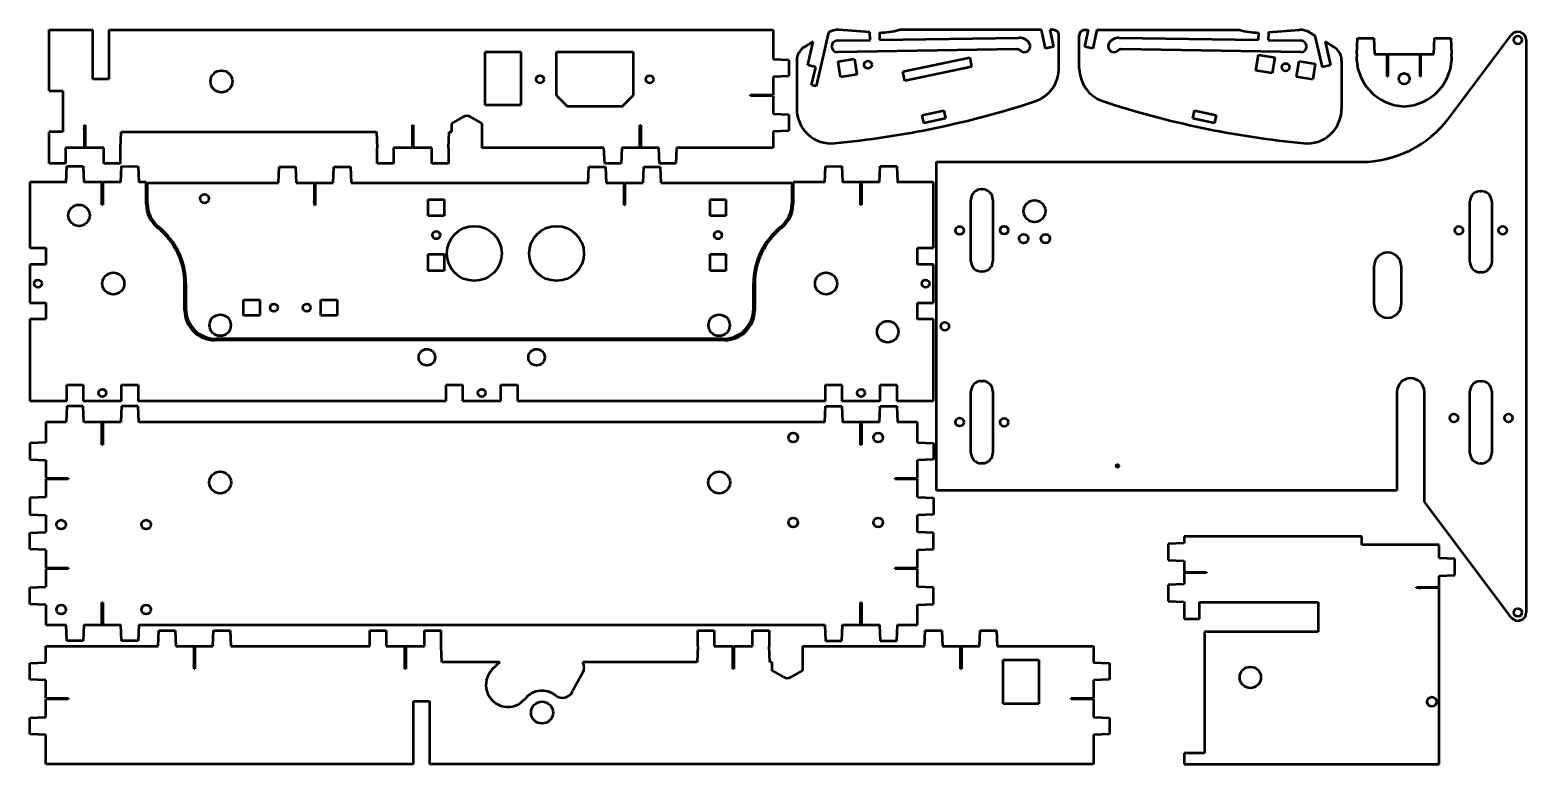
# Model space of a CAD drawing. Header units: millimetres. Extents: x 59 to 791, y 115 to 1159.
# Drawn here: x 63 to 609, y 566 to 834 of the extents above; entities that cross this region are included whole.
import ezdxf

# ---------------------------------------------------------------- set-up
doc = ezdxf.new("R2010")
doc.units = ezdxf.units.MM
doc.layers.add('Visible (ISO)', color=7, linetype='Continuous', lineweight=50)

msp = doc.modelspace()

# ---------------------------------------------------------------- linework, layer by layer
at = {"layer": 'Visible (ISO)'}
for p, q in [((69.81, 834.47), (85.81, 834.47)), ((69.81, 812.27), (69.81, 834.47)), ((85.81, 816.47), (85.81, 834.47)), ((91.61, 834.47), (333.86, 834.47)), ((91.61, 834.47), (91.61, 816.47)), ((333.86, 834.47), (333.86, 823.84)), ((348.52, 830.19), (345.44, 828.35)), ((346.51, 821.57), (348.52, 830.19)), ((354.11, 833.52), (349.54, 813.93)), ((354.29, 833.63), (354.11, 833.52)), ((357.33, 830.57), (369.26, 830.76)), ((369.21, 833.62), (357.81, 834.46)), ((369.26, 830.76), (369.21, 833.62)), ((372.71, 833.46), (372.76, 830.82)), ((372.76, 830.82), (423.58, 831.62)), ((431.82, 834.47), (379.82, 834.47)), ((433.24, 827.72), (431.82, 834.47)), ((434.88, 834.47), (436.17, 828.33)), ((436.17, 834.47), (434.88, 834.47)), ((438.17, 820.42), (438.17, 832.47)), ((445.59, 820.42), (445.59, 832.47)), ((447.59, 828.33), (448.88, 834.47)), ((447.59, 834.47), (448.88, 834.47)), ((451.94, 834.47), (450.52, 827.72)), ((451.94, 834.47), (503.94, 834.47)), ((460.18, 831.62), (511, 830.82)), ((511, 830.82), (511.05, 833.46)), ((514.55, 833.62), (514.5, 830.76)), ((514.5, 830.76), (526.43, 830.57)), ((514.55, 833.62), (525.95, 834.46)), ((529.47, 833.63), (531.66, 832.32)), ((534.33, 820.89), (531.66, 832.32)), ((535.24, 830.19), (537.25, 821.57)), ((535.24, 830.19), (538.32, 828.35)), ((546.76, 825.65), (547.01, 831.45)), ((547.01, 831.45), (553.01, 831.45)), ((553.01, 831.45), (553.26, 825.65)), ((574.9, 825.65), (575.15, 831.45)), ((575.15, 831.45), (581.15, 831.45)), ((580.34, 802.26), (603.15, 832.6)), ((581.15, 831.45), (581.4, 825.65)), ((608.55, 830.8), (608.55, 621.8)), ((228.86, 826.47), (241.86, 826.47)), ((228.86, 806.97), (228.86, 826.47)), ((241.86, 826.47), (241.86, 806.97)), ((254.86, 810.47), (254.86, 826.47)), ((254.86, 826.47), (282.86, 826.47)), ((282.86, 826.47), (282.86, 810.47)), ((422.85, 827.4), (357.4, 826.38)), ((381.22, 819.3), (405.6, 824.42)), ((405.6, 824.42), (406.32, 820.98)), ((436.17, 828.33), (433.24, 827.72)), ((450.52, 827.72), (447.59, 828.33)), ((526.36, 826.38), (460.91, 827.4)), ((510.02, 819.65), (510.93, 825.38)), ((510.93, 825.38), (516.85, 824.44)), ((516.85, 824.44), (515.94, 818.71)), ((553.26, 825.65), (557.92, 825.65)), ((557.92, 817.44), (557.92, 825.65)), ((558.08, 825.65), (558.08, 817.44)), ((558.08, 825.65), (569.92, 825.65)), ((569.92, 817.44), (569.92, 825.65)), ((570.08, 825.65), (570.08, 817.44)), ((570.08, 825.65), (574.9, 825.65)), ((333.86, 823.84), (339.66, 823.59)), ((339.66, 823.59), (339.66, 817.59)), ((342.51, 823.2), (342.51, 805.62)), ((349.42, 820.89), (346.51, 821.57)), ((347.89, 814.32), (349.42, 820.89)), ((357.63, 822.97), (363.55, 823.91)), ((358.53, 817.24), (357.63, 822.97)), ((363.55, 823.91), (364.46, 818.18)), ((381.94, 815.86), (381.22, 819.3)), ((406.32, 820.98), (381.94, 815.86)), ((515.94, 818.71), (510.02, 819.65)), ((524.83, 817.3), (525.74, 823.03)), ((525.74, 823.03), (531.66, 822.09)), ((531.66, 822.09), (530.76, 816.37)), ((537.25, 821.57), (534.33, 820.89)), ((541.25, 823.2), (541.25, 805.62)), ((91.61, 816.47), (85.81, 816.47)), ((339.66, 817.59), (333.86, 817.34)), ((333.86, 817.34), (333.86, 810.74)), ((349.54, 813.93), (347.89, 814.32)), ((364.46, 818.18), (358.53, 817.24)), ((530.76, 816.37), (524.83, 817.3)), ((558.08, 817.44), (557.92, 817.44)), ((570.08, 817.44), (569.92, 817.44)), ((69.81, 812.27), (74.81, 812.27)), ((74.81, 812.27), (74.81, 797.27)), ((254.86, 810.47), (258.86, 806.47)), ((278.86, 806.47), (282.86, 810.47)), ((325.66, 810.44), (325.66, 810.74)), ((325.66, 810.74), (326.66, 810.74)), ((326.66, 810.44), (325.66, 810.44)), ((326.66, 810.74), (326.66, 810.75)), ((326.66, 810.75), (327.16, 810.75)), ((327.16, 810.44), (326.66, 810.44)), ((326.66, 810.44), (326.66, 810.44)), ((327.16, 810.75), (327.16, 810.74)), ((327.16, 810.74), (333.86, 810.74)), ((333.86, 810.44), (327.16, 810.44)), ((327.16, 810.44), (327.16, 810.44)), ((333.86, 810.44), (333.86, 803.84)), ((216.66, 800.27), (220.73, 802.68)), ((223.58, 802.68), (227.66, 800.27)), ((241.86, 806.97), (228.86, 806.97)), ((278.86, 806.47), (258.86, 806.47)), ((333.86, 803.84), (339.66, 803.59)), ((339.66, 803.59), (339.66, 797.59)), ((388.28, 803.39), (396.11, 805.04)), ((388.89, 800.46), (388.28, 803.39)), ((396.11, 805.04), (396.72, 802.1)), ((487.04, 802.1), (487.65, 805.04)), ((487.65, 805.04), (495.48, 803.39)), ((495.48, 803.39), (494.87, 800.46)), ((74.81, 797.27), (69.81, 797.27)), ((69.81, 785.68), (69.81, 797.27)), ((82.65, 798.18), (82.65, 798.68)), ((82.65, 798.68), (82.66, 798.68)), ((82.66, 798.18), (82.65, 798.18)), ((82.66, 799.68), (82.96, 799.68)), ((82.66, 798.68), (82.66, 799.68)), ((82.66, 791.47), (82.66, 798.18)), ((82.96, 799.68), (82.96, 798.68)), ((82.96, 798.68), (82.96, 798.68)), ((82.96, 798.68), (82.96, 798.18)), ((82.96, 798.18), (82.96, 798.18)), ((82.96, 798.18), (82.96, 791.47)), ((95.81, 791.47), (96.06, 797.27)), ((96.06, 797.27), (189.21, 797.27)), ((189.21, 797.27), (189.46, 791.47)), ((202.3, 798.17), (202.3, 798.67)), ((202.3, 798.67), (202.31, 798.67)), ((202.31, 798.17), (202.3, 798.17)), ((202.31, 798.67), (202.31, 799.67)), ((202.31, 799.67), (202.61, 799.67)), ((202.31, 791.47), (202.31, 798.17)), ((202.61, 799.67), (202.61, 798.67)), ((202.61, 798.67), (202.61, 798.67)), ((202.61, 798.67), (202.61, 798.17)), ((202.61, 798.17), (202.61, 798.17)), ((202.61, 798.17), (202.61, 791.47)), ((215.46, 791.47), (215.71, 797.27)), ((215.71, 797.27), (216.66, 797.27)), ((216.66, 797.27), (216.66, 800.27)), ((227.61, 797.27), (227.61, 791.47)), ((227.66, 797.27), (227.61, 797.27)), ((227.66, 800.27), (227.66, 797.27)), ((285.3, 798.18), (285.3, 798.68)), ((285.3, 798.68), (285.31, 798.68)), ((285.31, 798.18), (285.3, 798.18)), ((285.31, 798.68), (285.31, 799.68)), ((285.31, 799.68), (285.61, 799.68)), ((285.31, 791.47), (285.31, 798.18)), ((285.61, 799.68), (285.61, 798.68)), ((285.61, 798.68), (285.61, 798.68)), ((285.61, 798.68), (285.61, 798.18)), ((285.61, 798.18), (285.61, 798.18)), ((285.61, 798.18), (285.61, 791.47)), ((339.66, 797.59), (333.86, 797.34)), ((333.86, 797.34), (333.86, 791.47)), ((396.72, 802.1), (388.89, 800.46)), ((494.87, 800.46), (487.04, 802.1)), ((89.81, 791.47), (75.81, 791.47)), ((75.81, 791.47), (75.81, 785.68)), ((82.96, 791.47), (82.66, 791.47)), ((89.81, 785.68), (89.81, 791.47)), ((95.81, 785.68), (95.81, 791.47)), ((189.46, 791.47), (189.46, 791.47)), ((189.46, 791.47), (189.46, 791.47)), ((189.46, 791.47), (189.46, 791.47)), ((189.46, 785.67), (189.46, 791.47)), ((195.46, 791.47), (195.46, 785.67)), ((202.31, 791.47), (195.46, 791.47)), ((209.46, 791.47), (202.61, 791.47)), ((209.46, 785.67), (209.46, 791.47)), ((215.46, 791.47), (215.46, 791.47)), ((215.46, 791.47), (215.46, 791.47)), ((215.46, 791.47), (215.46, 791.47)), ((215.46, 791.47), (215.46, 785.67)), ((215.46, 791.47), (215.46, 791.47)), ((272.21, 791.47), (227.61, 791.47)), ((272.46, 785.68), (272.21, 791.47)), ((278.71, 791.47), (278.46, 785.68)), ((292.21, 791.47), (278.71, 791.47)), ((285.61, 791.47), (285.31, 791.47)), ((292.46, 785.68), (292.21, 791.47)), ((298.71, 791.47), (298.46, 785.68)), ((333.86, 791.47), (298.71, 791.47)), ((393.55, 666.3), (393.55, 786.3)), ((393.55, 786.3), (548.37, 786.3)), ((75.81, 785.68), (69.81, 785.68)), ((75.99, 778.88), (76.24, 784.68)), ((76.24, 784.68), (82.24, 784.68)), ((82.24, 784.68), (82.49, 778.88)), ((95.81, 785.68), (89.81, 785.68)), ((95.99, 778.88), (96.24, 784.68)), ((96.24, 784.68), (102.24, 784.67)), ((102.24, 784.67), (102.49, 778.88)), ((153.45, 778.68), (153.7, 784.48)), ((153.7, 784.48), (159.71, 784.48)), ((159.71, 784.48), (159.96, 778.68)), ((173.45, 778.68), (173.7, 784.48)), ((173.7, 784.48), (179.71, 784.48)), ((179.71, 784.48), (179.96, 778.68)), ((195.46, 785.67), (189.46, 785.67)), ((215.46, 785.67), (209.46, 785.67)), ((266.46, 778.68), (266.71, 784.48)), ((266.71, 784.48), (272.71, 784.48)), ((278.46, 785.68), (272.46, 785.68)), ((272.71, 784.48), (272.96, 778.68)), ((286.46, 778.68), (286.71, 784.48)), ((286.71, 784.48), (292.71, 784.48)), ((298.46, 785.68), (292.46, 785.68)), ((292.71, 784.48), (292.96, 778.68)), ((352.73, 778.88), (352.98, 784.67)), ((352.98, 784.67), (358.98, 784.68)), ((358.98, 784.68), (359.23, 778.88)), ((372.73, 778.88), (372.98, 784.68)), ((372.98, 784.68), (378.98, 784.68)), ((378.98, 784.68), (379.23, 778.88)), ((76.24, 778.88), (62.81, 778.88)), ((62.81, 778.88), (62.81, 754.87)), ((76.24, 778.88), (75.99, 778.88)), ((89.09, 778.88), (82.49, 778.88)), ((89.09, 772.17), (89.09, 778.88)), ((95.99, 778.88), (89.24, 778.88)), ((89.24, 778.88), (89.39, 778.88)), ((89.39, 778.88), (89.39, 772.17)), ((105.21, 778.88), (102.49, 778.88)), ((105.21, 770.86), (105.21, 778.88)), ((105.71, 771.1), (105.71, 778.68)), ((105.71, 778.68), (153.45, 778.68)), ((159.96, 778.68), (166.56, 778.68)), ((166.56, 771.98), (166.56, 778.68)), ((166.85, 778.68), (166.85, 771.98)), ((166.85, 778.68), (173.45, 778.68)), ((179.96, 778.68), (266.46, 778.68)), ((272.96, 778.68), (279.56, 778.68)), ((279.56, 771.97), (279.56, 778.68)), ((279.86, 778.68), (279.86, 771.97)), ((279.86, 778.68), (286.46, 778.68)), ((292.96, 778.68), (340.71, 778.68)), ((340.71, 778.68), (340.71, 771.1)), ((352.73, 778.88), (341.21, 778.88)), ((341.21, 778.88), (341.21, 770.86)), ((365.98, 778.88), (359.23, 778.88)), ((365.83, 778.88), (365.98, 778.88)), ((365.83, 772.17), (365.83, 778.88)), ((372.73, 778.88), (366.13, 778.88)), ((366.13, 778.88), (366.13, 772.17)), ((379.23, 778.88), (378.98, 778.88)), ((392.41, 778.88), (378.98, 778.88)), ((392.41, 754.87), (392.41, 778.88)), ((409.87, 776.3), (410.23, 776.3)), ((591.85, 775.61), (592.21, 775.61)), ((89.08, 772.17), (89.09, 772.17)), ((89.08, 771.67), (89.08, 772.17)), ((89.09, 771.67), (89.08, 771.67)), ((89.09, 770.67), (89.09, 771.67)), ((89.39, 770.67), (89.09, 770.67)), ((89.39, 772.17), (89.39, 771.67)), ((89.39, 772.17), (89.39, 772.17)), ((89.39, 771.67), (89.39, 770.67)), ((89.39, 771.67), (89.39, 771.67)), ((166.55, 771.48), (166.55, 771.98)), ((166.55, 771.98), (166.56, 771.98)), ((166.56, 771.48), (166.55, 771.48)), ((166.56, 770.48), (166.56, 771.48)), ((166.85, 770.48), (166.56, 770.48)), ((166.85, 771.98), (166.86, 771.98)), ((166.86, 771.48), (166.85, 771.48)), ((166.85, 771.48), (166.85, 770.48)), ((166.86, 771.98), (166.86, 771.48)), ((208.11, 772.56), (213.91, 772.56)), ((208.11, 766.56), (208.11, 772.56)), ((213.91, 772.56), (213.91, 766.56)), ((279.55, 771.47), (279.55, 771.97)), ((279.55, 771.97), (279.56, 771.97)), ((279.56, 771.47), (279.55, 771.47)), ((279.56, 770.47), (279.56, 771.47)), ((279.86, 770.47), (279.56, 770.47)), ((279.86, 771.97), (279.86, 771.97)), ((279.86, 771.97), (279.86, 771.47)), ((279.86, 771.47), (279.86, 771.47)), ((279.86, 771.47), (279.86, 770.47)), ((310.91, 766.56), (310.91, 772.56)), ((310.91, 772.56), (316.71, 772.56)), ((316.71, 772.56), (316.71, 766.56)), ((365.82, 771.67), (365.83, 772.17)), ((365.83, 771.67), (365.82, 771.67)), ((365.83, 772.17), (365.83, 772.17)), ((365.83, 770.67), (365.83, 771.67)), ((366.13, 770.67), (365.83, 770.67)), ((366.13, 772.17), (366.13, 772.17)), ((366.13, 772.17), (366.13, 771.67)), ((366.13, 771.67), (366.13, 770.67)), ((366.13, 771.67), (366.13, 771.67)), ((406.05, 750.11), (406.05, 772.48)), ((414.05, 772.48), (414.05, 750.11)), ((588.05, 749.84), (588.05, 771.79)), ((596.03, 771.79), (596.03, 749.42)), ((213.91, 766.56), (208.11, 766.56)), ((316.71, 766.56), (310.91, 766.56)), ((62.81, 754.87), (68.61, 754.87)), ((68.61, 754.87), (68.61, 748.88)), ((386.61, 748.88), (386.61, 754.87)), ((386.61, 754.87), (392.41, 754.87)), ((62.81, 748.88), (62.81, 734.87)), ((68.61, 748.88), (62.81, 748.88)), ((208.11, 752.56), (213.91, 752.56)), ((208.11, 746.56), (208.11, 752.56)), ((213.91, 752.56), (213.91, 746.56)), ((310.91, 746.56), (310.91, 752.56)), ((310.91, 752.56), (316.71, 752.56)), ((316.71, 752.56), (316.71, 746.56)), ((392.41, 748.88), (386.61, 748.88)), ((392.41, 734.87), (392.41, 748.88)), ((553.15, 734.3), (553.15, 748.3)), ((562.95, 748.3), (562.95, 734.3)), ((213.91, 746.56), (208.11, 746.56)), ((316.71, 746.56), (310.91, 746.56)), ((410.23, 746.29), (409.87, 746.29)), ((592.23, 746.02), (591.87, 746.02)), ((119.21, 732.18), (119.21, 741.88)), ((119.71, 741.88), (119.71, 732.68)), ((326.71, 732.68), (326.71, 741.88)), ((327.21, 741.88), (327.21, 732.18)), ((62.81, 734.87), (68.61, 734.87)), ((68.61, 734.87), (68.61, 728.88)), ((140.73, 730.18), (140.73, 735.97)), ((140.73, 735.97), (146.73, 735.97)), ((146.73, 735.97), (146.73, 730.18)), ((168.88, 730.18), (168.88, 735.97)), ((168.88, 735.97), (174.87, 735.97)), ((174.87, 735.97), (174.87, 730.18)), ((386.61, 734.87), (392.41, 734.87)), ((386.61, 728.88), (386.61, 734.87)), ((62.81, 728.88), (62.81, 699.07)), ((68.61, 728.88), (62.81, 728.88)), ((146.73, 730.18), (140.73, 730.18)), ((174.87, 730.18), (168.88, 730.18)), ((392.41, 728.88), (386.61, 728.88)), ((392.41, 699.07), (392.41, 728.88)), ((316.21, 721.18), (130.21, 721.18)), ((315.71, 721.68), (130.71, 721.68)), ((76.24, 699.07), (76.24, 704.87)), ((76.24, 704.87), (82.24, 704.87)), ((82.24, 704.87), (82.24, 699.07)), ((96.24, 699.07), (96.24, 704.87)), ((96.24, 704.87), (102.24, 704.87)), ((102.24, 704.87), (102.24, 699.07)), ((214.61, 699.07), (214.61, 704.87)), ((214.61, 704.87), (220.61, 704.87)), ((220.61, 704.87), (220.61, 699.07)), ((234.61, 699.07), (234.61, 704.87)), ((234.61, 704.87), (240.61, 704.87)), ((240.61, 704.87), (240.61, 699.07)), ((352.98, 699.07), (352.98, 704.87)), ((352.98, 704.87), (358.98, 704.87)), ((358.98, 704.87), (358.98, 699.07)), ((372.98, 699.07), (372.98, 704.87)), ((372.98, 704.87), (378.98, 704.87)), ((378.98, 704.87), (378.98, 699.07)), ((409.87, 706.3), (410.23, 706.3)), ((591.87, 706.26), (592.23, 706.26)), ((62.81, 699.07), (76.24, 699.07)), ((82.24, 699.07), (96.24, 699.07)), ((102.24, 699.07), (214.61, 699.07)), ((220.61, 699.07), (234.61, 699.07)), ((240.61, 699.07), (352.98, 699.07)), ((358.98, 699.07), (372.98, 699.07)), ((378.98, 699.07), (392.41, 699.07)), ((406.05, 680.11), (406.05, 702.48)), ((414.05, 702.48), (414.05, 680.11)), ((561.45, 702.3), (561.45, 666.3)), ((571.45, 662.16), (571.45, 702.3)), ((588.05, 680.06), (588.05, 702.44)), ((596.05, 702.44), (596.05, 680.06)), ((76.24, 697.07), (75.99, 691.28)), ((82.24, 697.07), (76.24, 697.07)), ((82.49, 691.28), (82.24, 697.07)), ((96.24, 697.07), (95.99, 691.28)), ((102.24, 697.07), (96.24, 697.07)), ((102.49, 691.28), (102.24, 697.07)), ((352.73, 691.28), (352.98, 697.07)), ((352.98, 697.07), (358.98, 697.07)), ((358.98, 697.07), (359.23, 691.28)), ((372.73, 691.28), (372.98, 697.07)), ((372.98, 697.07), (378.98, 697.07)), ((378.98, 697.07), (379.23, 691.28)), ((68.61, 691.28), (68.61, 683.9)), ((75.99, 691.28), (68.61, 691.28)), ((95.99, 691.28), (82.49, 691.28)), ((89.09, 691.28), (89.39, 691.28)), ((89.09, 684.57), (89.09, 691.28)), ((89.39, 691.28), (89.39, 684.57)), ((352.73, 691.28), (102.49, 691.28)), ((372.73, 691.28), (359.23, 691.28)), ((365.83, 684.57), (365.83, 691.28)), ((365.83, 691.28), (366.13, 691.28)), ((366.13, 691.28), (366.13, 684.57)), ((386.61, 691.28), (379.23, 691.28)), ((386.61, 683.9), (386.61, 691.28)), ((68.61, 683.9), (62.81, 683.65)), ((62.81, 683.65), (62.81, 677.64)), ((89.09, 684.07), (89.09, 684.57)), ((89.09, 684.57), (89.09, 684.57)), ((89.09, 683.07), (89.09, 684.07)), ((89.09, 684.07), (89.09, 684.07)), ((89.39, 683.07), (89.09, 683.07)), ((89.39, 684.57), (89.39, 684.57)), ((89.39, 684.57), (89.4, 684.07)), ((89.4, 684.07), (89.39, 684.07)), ((89.39, 684.07), (89.39, 683.07)), ((365.82, 684.07), (365.83, 684.57)), ((365.83, 684.07), (365.82, 684.07)), ((365.83, 684.57), (365.83, 684.57)), ((365.83, 683.07), (365.83, 684.07)), ((366.13, 683.07), (365.83, 683.07)), ((366.13, 684.57), (366.13, 684.57)), ((366.13, 684.57), (366.13, 684.07)), ((366.13, 684.07), (366.13, 684.07)), ((366.13, 684.07), (366.13, 683.07)), ((386.61, 683.9), (392.41, 683.65)), ((392.41, 683.65), (392.41, 677.64)), ((62.81, 677.64), (68.61, 677.39)), ((68.61, 677.39), (68.61, 670.79)), ((392.41, 677.64), (386.61, 677.39)), ((386.61, 670.79), (386.61, 677.39)), ((410.23, 676.29), (409.87, 676.29)), ((592.23, 676.24), (591.87, 676.24)), ((68.61, 670.79), (75.31, 670.79)), ((68.61, 670.5), (68.61, 663.9)), ((75.31, 670.5), (68.61, 670.5)), ((75.31, 670.79), (75.31, 670.8)), ((75.31, 670.8), (75.81, 670.8)), ((75.31, 670.49), (75.31, 670.5)), ((75.81, 670.49), (75.31, 670.49)), ((75.81, 670.8), (75.81, 670.79)), ((75.81, 670.79), (76.81, 670.79)), ((76.81, 670.5), (75.81, 670.5)), ((75.81, 670.5), (75.81, 670.49)), ((76.81, 670.79), (76.81, 670.5)), ((378.41, 670.5), (378.41, 670.79)), ((378.41, 670.79), (379.41, 670.79)), ((379.41, 670.5), (378.41, 670.5)), ((379.41, 670.79), (379.41, 670.8)), ((379.41, 670.8), (379.91, 670.8)), ((379.41, 670.49), (379.41, 670.5)), ((379.91, 670.49), (379.41, 670.49)), ((379.91, 670.8), (379.91, 670.79)), ((379.91, 670.79), (386.61, 670.79)), ((386.61, 670.5), (379.91, 670.5)), ((379.91, 670.5), (379.91, 670.49)), ((386.61, 663.9), (386.61, 670.5)), ((561.45, 666.3), (393.55, 666.3)), ((68.61, 663.9), (62.81, 663.65)), ((62.81, 663.65), (62.81, 657.64)), ((386.61, 663.9), (392.41, 663.65)), ((392.41, 663.65), (392.41, 657.64)), ((603.15, 619.99), (571.45, 662.16)), ((62.81, 657.64), (68.61, 657.39)), ((68.61, 657.39), (68.61, 651.16)), ((392.41, 657.64), (386.61, 657.39)), ((386.61, 651.16), (386.61, 657.39)), ((62.81, 650.91), (68.61, 651.16)), ((62.81, 644.91), (62.81, 650.91)), ((392.41, 650.91), (386.61, 651.16)), ((392.41, 644.91), (392.41, 650.91)), ((548.64, 649.55), (483.81, 649.55)), ((483.81, 649.55), (483.81, 647.16)), ((548.64, 646.55), (548.64, 649.55)), ((68.61, 644.66), (62.81, 644.91)), ((68.61, 644.66), (68.61, 638.06)), ((386.61, 644.66), (392.41, 644.91)), ((386.61, 638.06), (386.61, 644.66)), ((483.81, 647.16), (478.01, 646.91)), ((478.01, 646.91), (478.01, 640.9)), ((576.81, 646.55), (548.64, 646.55)), ((576.81, 641.66), (576.81, 646.55)), ((478.01, 640.9), (483.81, 640.65)), ((483.81, 640.65), (483.81, 636.55)), ((582.61, 641.41), (576.81, 641.66)), ((582.61, 635.4), (582.61, 641.41)), ((68.61, 638.06), (75.31, 638.06)), ((68.61, 637.76), (68.61, 631.16)), ((75.31, 637.76), (68.61, 637.76)), ((75.31, 638.06), (75.31, 638.06)), ((75.31, 638.06), (75.81, 638.06)), ((75.31, 637.75), (75.31, 637.76)), ((75.81, 637.75), (75.31, 637.75)), ((75.81, 638.06), (75.81, 638.06)), ((75.81, 638.06), (76.81, 638.06)), ((76.81, 637.76), (75.81, 637.76)), ((75.81, 637.76), (75.81, 637.75)), ((76.81, 638.06), (76.81, 637.76)), ((378.41, 637.76), (378.41, 638.06)), ((378.41, 638.06), (379.41, 638.06)), ((379.41, 637.76), (378.41, 637.76)), ((379.41, 638.06), (379.41, 638.06)), ((379.41, 638.06), (379.91, 638.06)), ((379.41, 637.75), (379.41, 637.76)), ((379.91, 637.75), (379.41, 637.75)), ((379.91, 638.06), (379.91, 638.06)), ((379.91, 638.06), (386.61, 638.06)), ((386.61, 637.76), (379.91, 637.76)), ((379.91, 637.76), (379.91, 637.75)), ((386.61, 631.16), (386.61, 637.76)), ((483.81, 636.55), (490.51, 636.55)), ((490.51, 636.26), (483.81, 636.26)), ((483.81, 636.26), (483.81, 632.16)), ((490.51, 636.55), (490.51, 636.56)), ((490.51, 636.56), (491.01, 636.56)), ((490.51, 636.25), (490.51, 636.26)), ((491.01, 636.25), (490.51, 636.25)), ((491.01, 636.56), (491.01, 636.55)), ((491.01, 636.55), (492.01, 636.55)), ((492.01, 636.26), (491.01, 636.26)), ((491.01, 636.26), (491.01, 636.25)), ((492.01, 636.55), (492.01, 636.26)), ((576.81, 635.15), (582.61, 635.4)), ((576.81, 631.05), (576.81, 635.15)), ((62.81, 630.91), (68.61, 631.16)), ((62.81, 624.91), (62.81, 630.91)), ((392.41, 630.91), (386.61, 631.16)), ((392.41, 624.91), (392.41, 630.91)), ((483.81, 632.16), (478.01, 631.91)), ((478.01, 631.91), (478.01, 625.9)), ((568.61, 630.76), (568.61, 631.05)), ((568.61, 631.05), (569.61, 631.05)), ((569.61, 630.76), (568.61, 630.76)), ((569.61, 631.05), (569.61, 631.06)), ((569.61, 631.06), (570.11, 631.06)), ((569.61, 630.75), (569.61, 630.76)), ((570.11, 630.75), (569.61, 630.75)), ((570.11, 631.06), (570.11, 631.05)), ((570.11, 631.05), (576.81, 631.05)), ((570.11, 630.76), (570.11, 630.75)), ((576.81, 630.76), (570.11, 630.76)), ((576.81, 566.47), (576.81, 630.76)), ((68.61, 624.66), (62.81, 624.91)), ((68.61, 624.66), (68.61, 617.27)), ((89.09, 624.48), (89.09, 625.48)), ((89.09, 625.48), (89.39, 625.48)), ((89.09, 623.98), (89.09, 624.48)), ((89.09, 624.48), (89.09, 624.48)), ((89.09, 617.28), (89.09, 623.98)), ((89.09, 623.98), (89.09, 623.98)), ((89.39, 625.48), (89.39, 624.48)), ((89.39, 624.48), (89.4, 624.48)), ((89.4, 624.48), (89.39, 623.98)), ((89.39, 623.98), (89.39, 623.98)), ((89.39, 623.98), (89.39, 617.28)), ((365.83, 623.98), (365.82, 624.48)), ((365.82, 624.48), (365.83, 624.48)), ((365.83, 624.48), (365.83, 625.48)), ((365.83, 625.48), (366.13, 625.48)), ((365.83, 617.28), (365.83, 623.98)), ((365.83, 623.98), (365.83, 623.98)), ((366.13, 625.48), (366.13, 624.48)), ((366.13, 624.48), (366.13, 624.48)), ((366.13, 624.48), (366.13, 623.98)), ((366.13, 623.98), (366.13, 623.98)), ((366.13, 623.98), (366.13, 617.28)), ((386.61, 624.66), (392.41, 624.91)), ((386.61, 617.27), (386.61, 624.66)), ((478.01, 625.9), (483.81, 625.65)), ((483.81, 625.65), (483.81, 619.55)), ((489.38, 619.55), (489.38, 625.54)), ((489.38, 625.54), (532.71, 625.54)), ((532.71, 625.54), (532.71, 614.77)), ((68.61, 617.27), (75.99, 617.27)), ((76.24, 611.48), (75.99, 617.27)), ((82.49, 617.27), (82.24, 611.48)), ((82.49, 617.27), (95.99, 617.27)), ((89.39, 617.28), (89.09, 617.28)), ((96.24, 611.48), (95.99, 617.27)), ((102.49, 617.27), (102.24, 611.48)), ((102.49, 617.27), (352.73, 617.27)), ((352.73, 617.27), (352.98, 611.48)), ((358.98, 611.48), (359.23, 617.27)), ((359.23, 617.27), (372.73, 617.27)), ((366.13, 617.28), (365.83, 617.28)), ((372.73, 617.27), (372.98, 611.48)), ((378.98, 611.48), (379.23, 617.27)), ((379.23, 617.27), (386.61, 617.27)), ((483.81, 619.55), (489.38, 619.55)), ((82.24, 611.48), (76.24, 611.48)), ((102.24, 611.48), (96.24, 611.48)), ((109.56, 609.48), (109.81, 615.27)), ((109.81, 615.27), (115.81, 615.27)), ((115.81, 615.27), (116.06, 609.48)), ((129.56, 609.48), (129.81, 615.27)), ((129.81, 615.27), (135.81, 615.27)), ((135.81, 615.27), (136.06, 609.48)), ((186.76, 615.27), (192.76, 615.27)), ((186.76, 609.48), (186.76, 615.27)), ((192.76, 615.27), (192.76, 609.48)), ((206.76, 615.27), (212.76, 615.27)), ((206.76, 609.48), (206.76, 615.27)), ((212.76, 609.48), (212.76, 615.27)), ((306.41, 615.28), (312.41, 615.28)), ((306.41, 609.48), (306.41, 615.28)), ((312.41, 615.28), (312.41, 609.48)), ((326.41, 615.28), (332.41, 615.28)), ((326.41, 609.48), (326.41, 615.28)), ((332.41, 615.28), (332.41, 609.48)), ((352.98, 611.48), (358.98, 611.48)), ((372.98, 611.48), (378.98, 611.48)), ((389.16, 609.48), (389.41, 615.27)), ((389.41, 615.27), (395.41, 615.27)), ((395.41, 615.27), (395.66, 609.48)), ((409.16, 609.48), (409.41, 615.27)), ((409.41, 615.27), (415.41, 615.27)), ((415.41, 615.27), (415.66, 609.48)), ((532.71, 614.77), (491.31, 614.77)), ((491.31, 614.77), (491.31, 570.47)), ((68.61, 609.48), (109.56, 609.48)), ((68.61, 603.61), (68.61, 609.48)), ((116.06, 609.48), (129.56, 609.48)), ((122.66, 602.77), (122.66, 609.48)), ((122.66, 609.48), (122.96, 609.48)), ((122.96, 609.48), (122.96, 602.77)), ((136.06, 609.48), (186.76, 609.48)), ((192.76, 609.48), (206.76, 609.48)), ((199.61, 602.77), (199.61, 609.48)), ((199.61, 609.48), (199.91, 609.48)), ((199.91, 609.48), (199.91, 602.77)), ((213.01, 603.68), (212.76, 609.48)), ((306.41, 609.48), (306.16, 603.68)), ((306.41, 609.48), (306.41, 609.48)), ((306.41, 609.48), (306.41, 609.48)), ((306.41, 609.48), (306.41, 609.48)), ((312.41, 609.48), (319.26, 609.48)), ((319.26, 602.78), (319.26, 609.48)), ((319.56, 609.48), (326.41, 609.48)), ((319.56, 609.48), (319.56, 602.78)), ((332.41, 609.48), (332.41, 609.48)), ((332.41, 609.48), (332.41, 609.48)), ((332.41, 609.48), (332.41, 609.48)), ((332.66, 603.68), (332.41, 609.48)), ((332.41, 609.48), (332.41, 609.48)), ((344.56, 609.48), (344.56, 603.68)), ((344.56, 609.48), (389.16, 609.48)), ((395.66, 609.48), (409.16, 609.48)), ((402.26, 609.48), (402.56, 609.48)), ((402.26, 602.77), (402.26, 609.48)), ((402.56, 609.48), (402.56, 602.77)), ((415.66, 609.48), (450.81, 609.48)), ((450.81, 609.48), (450.81, 603.61)), ((62.81, 603.36), (68.61, 603.61)), ((62.81, 597.36), (62.81, 603.36)), ((122.65, 602.27), (122.66, 602.77)), ((122.66, 602.27), (122.65, 602.27)), ((122.66, 602.77), (122.66, 602.77)), ((122.66, 601.27), (122.66, 602.27)), ((122.96, 601.27), (122.66, 601.27)), ((122.96, 602.77), (122.96, 602.77)), ((122.96, 602.77), (122.96, 602.27)), ((122.96, 602.27), (122.96, 602.27)), ((122.96, 602.27), (122.96, 601.27)), ((199.61, 602.27), (199.61, 602.77)), ((199.61, 602.77), (199.61, 602.77)), ((199.61, 601.27), (199.61, 602.27)), ((199.61, 602.27), (199.61, 602.27)), ((199.91, 601.27), (199.61, 601.27)), ((199.91, 602.77), (199.91, 602.77)), ((199.91, 602.77), (199.91, 602.27)), ((199.91, 602.27), (199.91, 602.27)), ((199.91, 602.27), (199.91, 601.27)), ((234.2, 603.68), (213.01, 603.68)), ((231.47, 601.08), (232.64, 602.25)), ((306.16, 603.68), (264.45, 603.68)), ((319.26, 602.78), (319.26, 602.78)), ((319.26, 602.28), (319.26, 602.78)), ((319.26, 602.28), (319.26, 602.28)), ((319.26, 601.28), (319.26, 602.28)), ((319.56, 601.28), (319.26, 601.28)), ((319.56, 602.78), (319.57, 602.28)), ((319.56, 602.78), (319.56, 602.78)), ((319.56, 602.28), (319.56, 601.28)), ((319.57, 602.28), (319.56, 602.28)), ((333.61, 603.68), (332.66, 603.68)), ((333.61, 600.68), (333.61, 603.68)), ((337.68, 598.27), (333.61, 600.68)), ((344.61, 600.68), (340.54, 598.27)), ((344.56, 603.68), (344.61, 603.68)), ((344.61, 603.68), (344.61, 600.68)), ((402.26, 602.77), (402.26, 602.77)), ((402.26, 602.27), (402.26, 602.77)), ((402.26, 602.27), (402.26, 602.27)), ((402.26, 601.27), (402.26, 602.27)), ((402.56, 601.27), (402.26, 601.27)), ((402.56, 602.77), (402.57, 602.77)), ((402.56, 602.27), (402.56, 601.27)), ((402.57, 602.27), (402.56, 602.27)), ((402.57, 602.77), (402.57, 602.27)), ((417.81, 588.48), (417.81, 604.48)), ((417.81, 604.48), (430.81, 604.48)), ((430.81, 604.48), (430.81, 588.48)), ((450.81, 603.61), (456.61, 603.36)), ((456.61, 603.36), (456.61, 597.36)), ((68.61, 597.11), (62.81, 597.36)), ((68.61, 590.51), (68.61, 597.11)), ((264.46, 599.86), (260.78, 593.05)), ((456.61, 597.36), (450.81, 597.11)), ((450.81, 597.11), (450.81, 590.51)), ((68.61, 590.51), (75.31, 590.51)), ((75.31, 590.21), (68.61, 590.21)), ((68.61, 583.61), (68.61, 590.21)), ((75.31, 590.51), (75.31, 590.51)), ((75.31, 590.51), (75.81, 590.51)), ((75.31, 590.2), (75.31, 590.21)), ((75.81, 590.2), (75.31, 590.2)), ((75.81, 590.51), (75.81, 590.51)), ((75.81, 590.51), (76.81, 590.51)), ((76.81, 590.21), (75.81, 590.21)), ((75.81, 590.21), (75.81, 590.2)), ((76.81, 590.51), (76.81, 590.21)), ((202.76, 566.47), (202.76, 589.48)), ((202.76, 589.48), (208.56, 589.48)), ((208.56, 589.48), (208.56, 566.47)), ((442.61, 590.21), (442.61, 590.51)), ((442.61, 590.51), (443.61, 590.51)), ((443.61, 590.21), (442.61, 590.21)), ((443.61, 590.51), (444.11, 590.51)), ((443.61, 590.51), (443.61, 590.51)), ((443.61, 590.2), (443.61, 590.21)), ((444.11, 590.2), (443.61, 590.2)), ((444.11, 590.51), (450.81, 590.51)), ((444.11, 590.51), (444.11, 590.51)), ((444.11, 590.21), (444.11, 590.2)), ((450.81, 590.21), (444.11, 590.21)), ((450.81, 590.21), (450.81, 583.61)), ((430.81, 588.48), (417.81, 588.48)), ((62.81, 583.36), (68.61, 583.61)), ((62.81, 577.36), (62.81, 583.36)), ((450.81, 583.61), (456.61, 583.36)), ((456.61, 583.36), (456.61, 577.36)), ((68.61, 577.11), (62.81, 577.36)), ((68.61, 566.47), (68.61, 577.11)), ((456.61, 577.36), (450.81, 577.11)), ((450.81, 577.11), (450.81, 566.47)), ((491.31, 570.47), (483.81, 570.47)), ((483.81, 570.47), (483.81, 566.47)), ((202.76, 566.47), (68.61, 566.47)), ((450.81, 566.47), (208.56, 566.47)), ((483.81, 566.47), (576.81, 566.47))]:
    msp.add_line(p, q, dxfattribs=at)
for centre, radius in [((605.55, 830.8), 1.5), ((132.66, 815.67), 4), ((368.45, 821.75), 1.4), ((520.84, 820.87), 1.4), ((564.08, 816.65), 2), ((248.86, 816.47), 1.4), ((288.86, 816.47), 1.4), ((80.71, 766.78), 3.9), ((126.51, 772.88), 1.6), ((429.25, 768.3), 4), ((211.01, 759.56), 1.4), ((224.91, 752.88), 10), ((254.91, 752.88), 10), ((313.81, 759.56), 1.4), ((401.94, 761.27), 1.5), ((418.16, 761.36), 1.5), ((425.25, 758.3), 1.64), ((433.25, 758.3), 1.64), ((584.04, 761.3), 1.5), ((600.04, 761.3), 1.5), ((65.71, 741.88), 1.4), ((93.21, 741.88), 4), ((353.21, 741.88), 4), ((389.51, 741.88), 1.4), ((151.8, 733.07), 1.4), ((163.8, 733.07), 1.4), ((132.21, 726.68), 3.9), ((314.21, 726.68), 3.9), ((375.71, 724.28), 3.9), ((396.55, 726.27), 1.5), ((207.61, 714.98), 3), ((247.61, 714.98), 3), ((89.24, 701.98), 1.4), ((227.61, 701.98), 1.4), ((365.98, 701.98), 1.4), ((582.22, 692.81), 1.5), ((602.13, 692.81), 1.5), ((401.94, 691.31), 1.5), ((418.16, 691.26), 1.5), ((341.21, 685.68), 1.7), ((372.21, 685.68), 1.7), ((132.21, 669.27), 4), ((314.21, 669.27), 4), ((459.55, 675.3), 0.5), ((74.21, 653.88), 1.7), ((105.21, 653.88), 1.7), ((341.21, 654.68), 1.7), ((372.21, 654.68), 1.7), ((74.21, 622.88), 1.7), ((105.21, 622.88), 1.7), ((605.55, 621.8), 1.5), ((507.96, 598.11), 3.87), ((574.19, 589.23), 1.75), ((249.61, 585.28), 4)]:
    msp.add_circle(centre, radius, dxfattribs=at)
for centre, radius, start, end in [((357.36, 828.47), 6, 85.7715, 120.8004), ((357.36, 828.47), 2.1, 90.9, 270.9), ((372.36, 861.32), 27.87, 270.7251, 285.5224), ((423.65, 827.22), 4.4, 33.1472, 90.9), ((425.57, 828.47), 2.1, 228.2538, 33.1472), ((436.17, 832.47), 2, 0, 90), ((447.59, 832.47), 2, 90, 180), ((458.19, 828.47), 2.1, 146.8528, 311.7462), ((460.11, 827.22), 4.4, 89.1, 146.8528), ((511.4, 861.32), 27.87, 254.4776, 269.2749), ((526.4, 828.47), 6, 59.1996, 94.2285), ((526.4, 828.47), 2.1, 269.1, 89.1), ((605.55, 830.8), 3, 0, 143.062), ((348.51, 823.2), 6, 120.8004, 180), ((422.88, 825.45), 1.95, 48.2538, 90.9), ((460.88, 825.45), 1.95, 89.1, 131.7462), ((535.25, 823.2), 6, 0, 59.1996), ((564.68, 824.52), 17.96, 176.4005, 268.0833), ((563.48, 824.52), 17.96, 271.9182, 3.598), ((425.57, 820.42), 12.6, 288.2201, 0), ((458.19, 820.42), 12.6, 180, 251.7799), ((323.96, 1129.13), 337.6, 275.5008, 288.2201), ((559.8, 1129.13), 337.6, 251.7799, 264.4992), ((222.16, 800.27), 2.8, 59.3967, 120.6033), ((355.11, 805.62), 12.6, 180, 275.5008), ((528.65, 805.62), 12.6, 264.4992, 0), ((548.37, 826.3), 40, 270, 323.062), ((409.87, 772.48), 3.82, 90, 180), ((410.23, 772.48), 3.82, 0, 90), ((591.87, 771.79), 3.82, 90.3482, 180), ((592.21, 771.79), 3.82, 0, 90), ((116.21, 770.86), 11, 180, 231.5653), ((116.71, 771.1), 11, 180, 231.1954), ((329.71, 771.1), 11, 308.8046, 0), ((330.21, 770.86), 11, 308.4347, 0), ((93.21, 741.88), 26, 0, 51.5653), ((93.21, 741.88), 26.5, 0, 51.1954), ((353.21, 741.88), 26.5, 128.8046, 180), ((353.21, 741.88), 26, 128.4347, 180), ((558.05, 748.3), 4.9, 0, 180), ((409.87, 750.11), 3.82, 180, 270), ((410.23, 750.11), 3.82, 270, 0), ((591.87, 749.84), 3.82, 180, 270), ((592.23, 749.84), 3.82, 270, 353.6797), ((130.21, 732.18), 11, 180, 270), ((130.71, 732.68), 11, 180, 270), ((315.71, 732.68), 11, 270, 0), ((316.21, 732.18), 11, 270, 0), ((558.05, 734.3), 4.9, 180, 0), ((409.87, 702.48), 3.82, 90, 180), ((410.23, 702.48), 3.82, 0, 90), ((566.45, 702.3), 5, 0, 180), ((591.87, 702.44), 3.82, 89.9552, 180), ((592.23, 702.44), 3.82, 0, 89.9552), ((409.87, 680.11), 3.82, 180, 270), ((410.23, 680.11), 3.82, 270, 0), ((591.87, 680.06), 3.82, 179.9958, 270), ((592.23, 680.06), 3.82, 270, 0), ((605.55, 621.8), 3, 216.938, 0), ((237.16, 595.39), 8.04, 135, 320.9122), ((249.61, 585.28), 24, 129.9482, 135), ((260.94, 601.76), 4, 331.601, 28.6121), ((339.11, 600.68), 2.8, 239.3967, 300.6033), ((249.61, 585.28), 8, 51.3351, 140.9122), ((257.11, 594.65), 4, 231.3351, 336.5102)]:
    msp.add_arc(centre, radius, start, end, dxfattribs=at)

doc.saveas('drawing.dxf')
